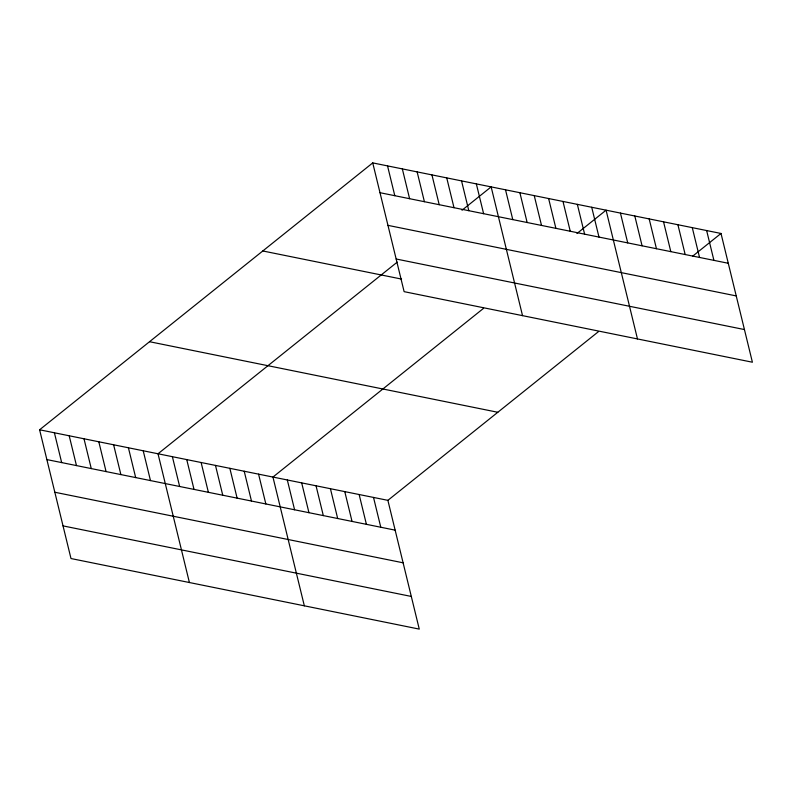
<?xml version="1.0" encoding="UTF-8"?>
<svg xmlns="http://www.w3.org/2000/svg" width="792" height="792" viewBox="0 0 792 792"><rect width="100%" height="100%" fill="white"/><g stroke="black" fill="none" stroke-linecap="round" stroke-linejoin="round"><path stroke-width="1.19" d="M39.6 429.779L387.882 500.346L419.265 629.105L70.993 558.538L39.6 429.779L372.735 162.895L721.007 233.462L752.4 362.221L404.118 291.654L372.735 162.895M397.188 262.162L158.014 453.776L189.407 582.536M462.023 210.226L491.149 186.882L522.532 315.652M483.565 308.326L272.943 477.061L304.336 605.821M576.952 233.511L606.078 210.177L637.471 338.936M387.882 500.346L598.495 331.61M692.822 256.044L721.007 233.462M380.002 192.703L728.274 263.271M387.961 225.364L736.243 295.921M396.158 259.004L744.44 329.561M262.796 250.965L401.564 279.081M149.53 341.708L497.812 412.276M46.867 459.588L395.149 530.155M54.826 492.248L403.108 562.805M63.023 525.888L411.305 596.445M706.642 230.551L713.909 260.36M692.277 227.641L699.544 257.45M677.912 224.73L685.179 254.539M663.548 221.819L670.814 251.628M649.183 218.909L656.449 248.718M634.808 215.998L642.074 245.807M620.443 213.088L627.709 242.887M591.713 207.266L598.98 237.065M577.348 204.356L584.615 234.155M562.983 201.445L570.25 231.244M548.618 198.535L555.885 228.334M534.244 195.614L541.51 225.423M519.879 192.703L527.145 222.512M505.514 189.793L512.78 219.602M476.348 183.893L483.615 213.701M461.548 180.893L468.815 210.702M446.738 177.893L454.004 207.702M431.937 174.893L439.204 204.702M417.137 171.894L424.403 201.703M402.336 168.894L409.603 198.703M387.536 165.894L394.802 195.703M373.517 497.435L380.784 527.244M359.142 494.525L366.409 524.334M344.777 491.614L352.044 521.423M330.413 488.704L337.679 518.513M316.048 485.793L323.314 515.602M301.683 482.882L308.949 512.691M287.318 479.972L294.584 509.781M258.578 474.151L265.845 503.959M244.213 471.24L251.48 501.049M229.848 468.329L237.115 498.138M215.483 465.419L222.75 495.228M201.119 462.508L208.385 492.317M186.744 459.598L194.01 489.406M172.379 456.687L179.645 486.496M143.213 450.777L150.48 480.586M128.413 447.777L135.68 477.586M113.612 444.777L120.879 474.586M98.812 441.778L106.079 471.587M84.001 438.778L91.268 468.587M69.201 435.778L76.468 465.587M54.401 432.778L61.667 462.587"/></g></svg>
